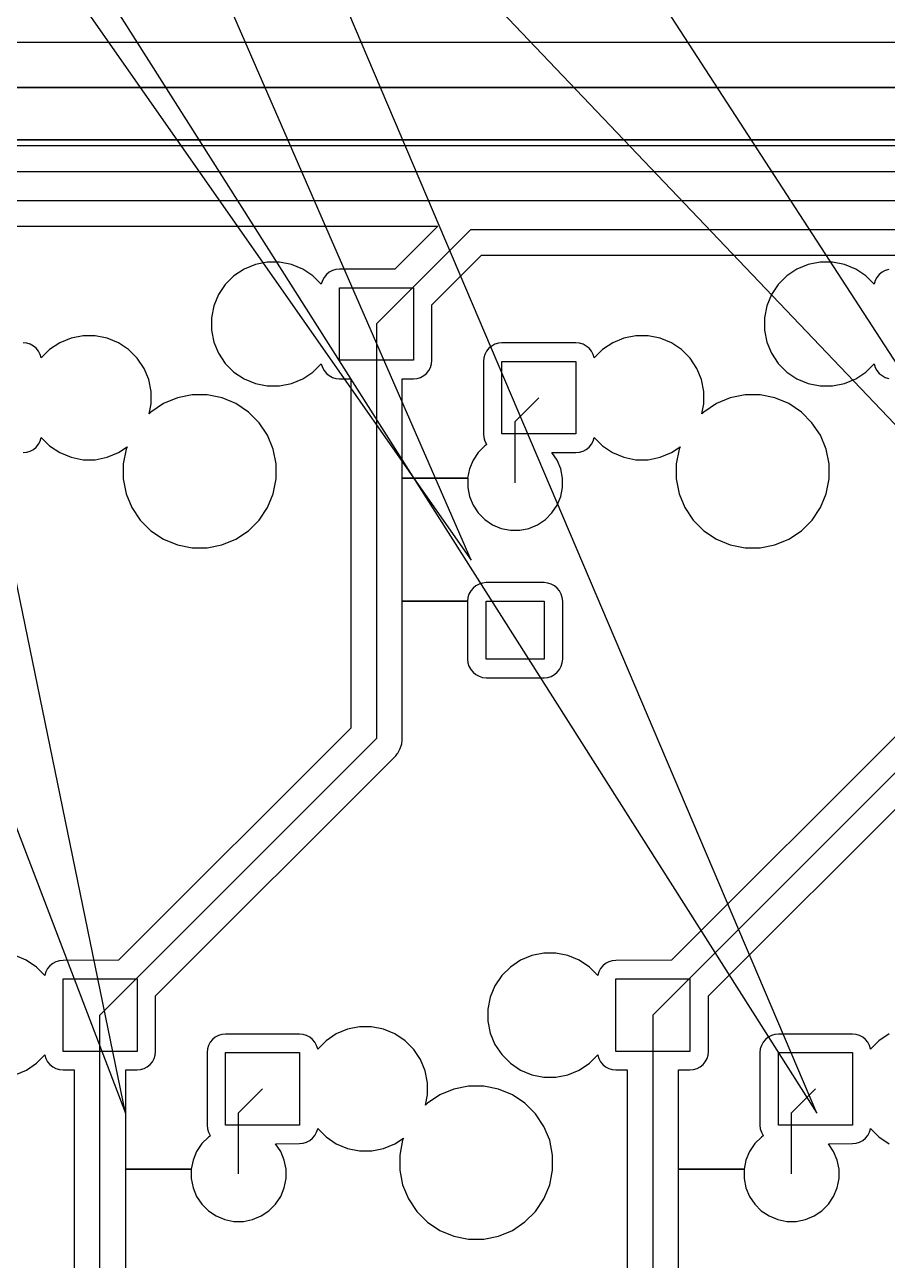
# Model space of a CAD drawing. Extents: x -29462 to 42578, y -23213 to 32194.
# Drawn here: x 10691 to 13993, y -13109 to -8379 of the extents above; entities that cross this region are included whole.
import ezdxf

# ---------------------------------------------------------------- set-up
doc = ezdxf.new("R2010")
doc.units = 0

msp = doc.modelspace()

# ---------------------------------------------------------------- linework, layer by layer
at = {"layer": 'Layer 1'}
for p, q in [((12400.37, -10428.88), (8065.38, -488.988)), ((14517.04, -10428.88), (8065.38, -488.988)), ((11077.43, -12545.546), (8594.55, -488.988)), ((13723.26, -12545.546), (8594.55, -488.988)), ((6520.94, -2033.48), (12400.37, -10428.88)), ((6520.94, -2033.48), (14517.04, -10428.88)), ((7050.11, -2033.48), (11077.43, -12545.546)), ((7050.11, -2033.48), (13723.26, -12545.546)), ((4253.88, -8446.25), (38628, -8446.25)), ((17317.3906, -8619.97993), (4802.4, -8619.98)), ((4802.4, -8619.98), (17317.4, -8619.98)), ((17211.74058, -8820.3615), (4907.47, -8820.36)), ((4907.4732, -8820.3618), (17211.8, -8820.36)), ((16584.91978, -8843.19), (7334.27, -8843.19)), ((7329.31, -8941.49), (16589.6, -8941.49)), ((10393.1, -9052.4), (16543.6, -9052.4)), ((10434.097, -9150.953), (12272.6, -9150.96)), ((12037.6, -9524.84), (12398.844, -9163.596)), ((12272.6, -9150.96), (12108.488, -9315.072)), ((12398.9, -9163.6), (16497.6, -9163.6)), ((12250.3, -9451.35), (12439.586, -9262.064)), ((12439.586, -9262.064), (14278.1, -9262.07)), ((11531.0154, -9314.64867), (11492.1534, -9340.58487)), ((11574.1671, -9296.75577), (11531.0154, -9314.64867)), ((11620, -9287.64), (11574.1671, -9296.75577)), ((11666.681606, -9287.638025), (11620, -9287.64)), ((11712.514506, -9296.753795), (11666.681606, -9287.638025)), ((11755.694506, -9314.646695), (11712.514506, -9296.753795)), ((11794.528206, -9340.582895), (11755.694506, -9314.646695)), ((11882.2711, -9316.42467), (11868.9502, -9320.46044)), ((11896.1, -9315.07), (11882.2711, -9316.42467)), ((12108.488, -9315.072), (11896.1, -9315.07)), ((13647.6154, -9314.64867), (13608.7534, -9340.58487)), ((13690.7671, -9296.75577), (13647.6154, -9314.64867)), ((13736.6, -9287.64), (13690.7671, -9296.75577)), ((13783.381606, -9287.638025), (13736.6, -9287.64)), ((13829.214506, -9296.753795), (13783.381606, -9287.638025)), ((13872.394506, -9314.646695), (13829.214506, -9296.753795)), ((13911.228206, -9340.582895), (13872.394506, -9314.646695)), ((13998.9711, -9316.42467), (13985.6502, -9320.46044)), ((11492.1534, -9340.58487), (11459.1052, -9373.63307)), ((11826.504006, -9372.586895), (11794.528206, -9340.582895)), ((11830.59622, -9358.84264), (11826.56045, -9372.13534)), ((11837.14377, -9346.59424), (11830.59622, -9358.84264)), ((11845.9491, -9335.84154), (11837.14377, -9346.59424)), ((11856.7018, -9327.00799), (11845.9491, -9335.84154)), ((11868.9502, -9320.46044), (11856.7018, -9327.00799)), ((13608.7534, -9340.58487), (13575.7052, -9373.63307)), ((13943.204006, -9372.586895), (13911.228206, -9340.582895)), ((13947.29622, -9358.84264), (13943.26045, -9372.13534)), ((13953.84377, -9346.59424), (13947.29622, -9358.84264)), ((13962.6491, -9335.84154), (13953.84377, -9346.59424)), ((13973.4018, -9327.00799), (13962.6491, -9335.84154)), ((13985.6502, -9320.46044), (13973.4018, -9327.00799)), ((11433.1408, -9412.49507), (11415.2761, -9455.67507)), ((11459.1052, -9373.63307), (11433.1408, -9412.49507)), ((11826.56045, -9372.13534), (11826.504006, -9372.586895)), ((11896.1, -9663.75), (11896.1, -9385.96)), ((11896.1, -9385.96), (12179.4, -9385.96)), ((12179.4, -9385.96), (12179.4, -9663.75)), ((13549.7408, -9412.49507), (13531.8761, -9455.67507)), ((13575.7052, -9373.63307), (13549.7408, -9412.49507)), ((13943.26045, -9372.13534), (13943.204006, -9372.586895)), ((11415.2761, -9455.67507), (11406.16033, -9501.50797)), ((12250.29424, -9663.75576), (12250.3, -9451.35)), ((13531.8761, -9455.67507), (13522.76033, -9501.50797)), ((11406.16033, -9501.50797), (11406.1, -9548.21)), ((13522.76033, -9501.50797), (13522.8, -9548.21)), ((11406.1, -9548.21), (11415.21577, -9594.0429)), ((12037.6, -9524.84), (12037.6, -11112.3)), ((13522.8, -9548.21), (13531.91577, -9594.0429)), ((10698.810506, -9598.646645), (10684.981606, -9597.291975)), ((10712.131406, -9602.682415), (10698.810506, -9598.646645)), ((10825.4154, -9596.86867), (10786.5534, -9622.80487)), ((10868.5671, -9578.97577), (10825.4154, -9596.86867)), ((10914.4, -9569.86), (10868.5671, -9578.97577)), ((10961.13213, -9569.86203), (10914.4, -9569.86)), ((11006.96503, -9578.9778), (10961.13213, -9569.86203)), ((11050.14503, -9596.8707), (11006.96503, -9578.9778)), ((11088.97873, -9622.8069), (11050.14503, -9596.8707)), ((11415.21577, -9594.0429), (11433.08047, -9637.2229)), ((12504.4711, -9598.64467), (12491.1784, -9602.68044)), ((12518.3, -9597.29), (12504.4711, -9598.64467)), ((12801.681606, -9597.291975), (12518.3, -9597.29)), ((12815.510506, -9598.646645), (12801.681606, -9597.291975)), ((12828.831406, -9602.682415), (12815.510506, -9598.646645)), ((12942.1154, -9596.86867), (12903.2534, -9622.80487)), ((12985.2671, -9578.97577), (12942.1154, -9596.86867)), ((13031.1, -9569.86), (12985.2671, -9578.97577)), ((13077.83213, -9569.86203), (13031.1, -9569.86)), ((13123.66503, -9578.9778), (13077.83213, -9569.86203)), ((13166.84503, -9596.8707), (13123.66503, -9578.9778)), ((13205.67873, -9622.8069), (13166.84503, -9596.8707)), ((13531.91577, -9594.0429), (13549.78047, -9637.2229)), ((10724.379806, -9609.229965), (10712.131406, -9602.682415)), ((10735.132506, -9618.063515), (10724.379806, -9609.229965)), ((10743.937836, -9628.816215), (10735.132506, -9618.063515)), ((10750.485386, -9641.064615), (10743.937836, -9628.816215)), ((10754.521156, -9654.357315), (10750.485386, -9641.064615)), ((10786.5534, -9622.80487), (10754.5776, -9654.80887)), ((11122.02693, -9655.8551), (11088.97873, -9622.8069)), ((11433.08047, -9637.2229), (11459.04487, -9676.0849)), ((12452.7962, -9641.06264), (12448.76043, -9654.35534)), ((12459.34375, -9628.81424), (12452.7962, -9641.06264)), ((12468.1773, -9618.06154), (12459.34375, -9628.81424)), ((12478.9017, -9609.22799), (12468.1773, -9618.06154)), ((12491.1784, -9602.68044), (12478.9017, -9609.22799)), ((12841.079806, -9609.229965), (12828.831406, -9602.682415)), ((12851.832506, -9618.063515), (12841.079806, -9609.229965)), ((12860.637836, -9628.816215), (12851.832506, -9618.063515)), ((12867.185386, -9641.064615), (12860.637836, -9628.816215)), ((12871.221156, -9654.357315), (12867.185386, -9641.064615)), ((12903.2534, -9622.80487), (12871.2776, -9654.80887)), ((13238.72693, -9655.8551), (13205.67873, -9622.8069)), ((13549.78047, -9637.2229), (13575.74487, -9676.0849)), ((10754.5776, -9654.80887), (10754.521156, -9654.357315)), ((11147.99133, -9694.7171), (11122.02693, -9655.8551)), ((11165.88423, -9737.8971), (11147.99133, -9694.7171)), ((11459.04487, -9676.0849), (11492.09307, -9709.1049)), ((11794.5466, -9709.10693), (11826.5224, -9677.13113)), ((11826.5224, -9677.13113), (11826.578844, -9677.582685)), ((11826.578844, -9677.582685), (11830.614614, -9690.875385)), ((11830.614614, -9690.875385), (11837.162164, -9703.123785)), ((12179.4, -9663.75), (11896.1, -9663.75)), ((12238.35625, -9703.12576), (12244.9038, -9690.87736)), ((12244.9038, -9690.87736), (12248.93957, -9677.58466)), ((12248.93957, -9677.58466), (12250.29424, -9663.75576)), ((12447.40576, -9668.18424), (12447.4, -9945.98)), ((12448.76043, -9654.35534), (12447.40576, -9668.18424)), ((12518.3, -9945.98), (12518.3, -9668.18)), ((12518.3, -9668.18), (12801.6, -9668.18)), ((12801.6, -9668.18), (12801.6, -9945.98)), ((12871.2776, -9654.80887), (12871.221156, -9654.357315)), ((13264.69133, -9694.7171), (13238.72693, -9655.8551)), ((13282.58423, -9737.8971), (13264.69133, -9694.7171)), ((13575.74487, -9676.0849), (13608.79307, -9709.1049)), ((13911.2466, -9709.10693), (13943.2224, -9677.13113)), ((13943.2224, -9677.13113), (13943.278844, -9677.582685)), ((13943.278844, -9677.582685), (13947.314614, -9690.875385)), ((13947.314614, -9690.875385), (13953.862164, -9703.123785)), ((11175, -9783.73), (11165.88423, -9737.8971)), ((11492.09307, -9709.1049), (11530.95507, -9735.0693)), ((11530.95507, -9735.0693), (11574.10677, -9752.9622)), ((11712.5329, -9752.96423), (11755.7129, -9735.07133)), ((11755.7129, -9735.07133), (11794.5466, -9709.10693)), ((11837.162164, -9703.123785), (11845.967494, -9713.876485)), ((11845.967494, -9713.876485), (11856.720194, -9722.681815)), ((11856.720194, -9722.681815), (11868.968594, -9729.257585)), ((11868.968594, -9729.257585), (11882.289494, -9733.293355)), ((11882.289494, -9733.293355), (11896.118394, -9734.648025)), ((11896.118394, -9734.648025), (11939.4, -9734.65)), ((11939.4, -9734.65), (11939.4, -11071.6)), ((12136.1, -10114.7), (12136.1, -9734.65)), ((12136.1, -9734.65), (12179.4, -9734.65)), ((12179.4, -9734.65), (12193.2289, -9733.29533)), ((12193.2289, -9733.29533), (12206.5216, -9729.25956)), ((12206.5216, -9729.25956), (12218.7983, -9722.68379)), ((12218.7983, -9722.68379), (12229.5227, -9713.87846)), ((12229.5227, -9713.87846), (12238.35625, -9703.12576)), ((13291.7, -9783.73), (13282.58423, -9737.8971)), ((13608.79307, -9709.1049), (13647.65507, -9735.0693)), ((13647.65507, -9735.0693), (13690.80677, -9752.9622)), ((13829.2329, -9752.96423), (13872.4129, -9735.07133)), ((13872.4129, -9735.07133), (13911.2466, -9709.10693)), ((13953.862164, -9703.123785), (13962.667494, -9713.876485)), ((13962.667494, -9713.876485), (13973.420194, -9722.681815)), ((13973.420194, -9722.681815), (13985.668594, -9729.257585)), ((13985.668594, -9729.257585), (13998.989494, -9733.293355)), ((11175.04592, -9830.43314), (11175, -9783.73)), ((11574.10677, -9752.9622), (11619.93967, -9762.07797)), ((11619.93967, -9762.07797), (11666.7, -9762.08)), ((11666.7, -9762.08), (11712.5329, -9752.96423)), ((13291.64592, -9830.43314), (13291.7, -9783.73)), ((13690.80677, -9752.9622), (13736.63967, -9762.07797)), ((13736.63967, -9762.07797), (13783.4, -9762.08)), ((13783.4, -9762.08), (13829.2329, -9752.96423)), ((11167.36948, -9869.04114), (11175.04592, -9830.43314)), ((11222.4592, -9829.8405), (11174.5097, -9861.8727)), ((11275.7427, -9807.7707), (11222.4592, -9829.8405)), ((11332.3, -9796.51), (11275.7427, -9807.7707)), ((11389.9659, -9796.5377), (11332.3, -9796.51)), ((11446.5232, -9807.7984), (11389.9659, -9796.5377)), ((11499.8067, -9829.8682), (11446.5232, -9807.7984)), ((11547.7562, -9861.9004), (11499.8067, -9829.8682)), ((12568.5, -9898.22), (12659.9399, -9807.0623)), ((13283.96948, -9869.04114), (13291.64592, -9830.43314)), ((13339.0592, -9829.8405), (13291.1097, -9861.8727)), ((13392.3427, -9807.7707), (13339.0592, -9829.8405)), ((13448.9, -9796.51), (13392.3427, -9807.7707)), ((13506.5659, -9796.5377), (13448.9, -9796.51)), ((13563.1232, -9807.7984), (13506.5659, -9796.5377)), ((13616.4067, -9829.8682), (13563.1232, -9807.7984)), ((13664.3562, -9861.9004), (13616.4067, -9829.8682)), ((11174.5097, -9861.8727), (11167.36948, -9869.04114)), ((11588.5373, -9902.6815), (11547.7562, -9861.9004)), ((13291.1097, -9861.8727), (13283.96948, -9869.04114)), ((13705.1373, -9902.6815), (13664.3562, -9861.9004)), ((11620.5695, -9950.6592), (11588.5373, -9902.6815)), ((12568.5, -10132.5), (12568.5, -9898.22)), ((13737.1695, -9950.6592), (13705.1373, -9902.6815)), ((10743.95623, -9985.37576), (10750.50378, -9973.12736)), ((10750.50378, -9973.12736), (10754.53955, -9959.83466)), ((10754.53955, -9959.83466), (10754.595994, -9959.383105)), ((10754.595994, -9959.383105), (10786.571794, -9991.358905)), ((11642.6393, -10003.9145), (11620.5695, -9950.6592)), ((12447.4, -9945.98), (12448.75467, -9959.8089)), ((12448.75467, -9959.8089), (12452.79044, -9973.1016)), ((12452.79044, -9973.1016), (12459.33799, -9985.35)), ((12801.6, -9945.98), (12518.3, -9945.98)), ((12860.55623, -9985.37576), (12867.10378, -9973.12736)), ((12867.10378, -9973.12736), (12871.13955, -9959.83466)), ((12871.13955, -9959.83466), (12871.195994, -9959.383105)), ((12871.195994, -9959.383105), (12903.171794, -9991.358905)), ((13759.2393, -10003.9145), (13737.1695, -9950.6592)), ((10685, -10016.9), (10698.8289, -10015.54533)), ((10698.8289, -10015.54533), (10712.1498, -10011.50956)), ((10712.1498, -10011.50956), (10724.3982, -10004.93379)), ((10724.3982, -10004.93379), (10735.1509, -9996.12846)), ((10735.1509, -9996.12846), (10743.95623, -9985.37576)), ((10786.571794, -9991.358905), (10825.433794, -10017.323305)), ((10825.433794, -10017.323305), (10868.585494, -10035.216205)), ((11006.9329, -10035.18423), (11050.1129, -10017.29133)), ((11050.1129, -10017.29133), (11083.1329, -9995.22153)), ((11079.54868, -10003.88575), (11068.28798, -10060.47125)), ((11083.1329, -9995.22153), (11079.54868, -10003.88575)), ((11653.9, -10060.5), (11642.6393, -10003.9145)), ((12427.531565, -10016.84596), (12407.634865, -10046.59216)), ((12452.818665, -9991.53066), (12427.531565, -10016.84596)), ((12460.297545, -9986.53533), (12452.818665, -9991.53066)), ((12459.33799, -9985.35), (12460.297545, -9986.53533)), ((12729.64132, -10046.5434), (12709.77292, -10016.8254)), ((12709.77292, -10016.8254), (12801.6, -10016.9)), ((12801.6, -10016.9), (12815.4289, -10015.54533)), ((12815.4289, -10015.54533), (12828.7498, -10011.50956)), ((12828.7498, -10011.50956), (12840.9982, -10004.93379)), ((12840.9982, -10004.93379), (12851.7509, -9996.12846)), ((12851.7509, -9996.12846), (12860.55623, -9985.37576)), ((12903.171794, -9991.358905), (12942.033794, -10017.323305)), ((12942.033794, -10017.323305), (12985.185494, -10035.216205)), ((13123.6329, -10035.18423), (13166.8129, -10017.29133)), ((13166.8129, -10017.29133), (13199.8329, -9995.22153)), ((13196.24868, -10003.88575), (13184.98798, -10060.47125)), ((13199.8329, -9995.22153), (13196.24868, -10003.88575)), ((13770.5, -10060.5), (13759.2393, -10003.9145)), ((10868.585494, -10035.216205), (10914.418394, -10044.331975)), ((10914.418394, -10044.331975), (10961.1, -10044.3)), ((10961.1, -10044.3), (11006.9329, -10035.18423)), ((11068.28798, -10060.47125), (11068.3, -10118.1)), ((11653.8341, -10118.166), (11653.9, -10060.5)), ((12407.634865, -10046.59216), (12393.947065, -10079.64036)), ((12743.32912, -10079.5916), (12729.64132, -10046.5434)), ((12985.185494, -10035.216205), (13031.018394, -10044.331975)), ((13031.018394, -10044.331975), (13077.8, -10044.3)), ((13077.8, -10044.3), (13123.6329, -10035.18423)), ((13184.98798, -10060.47125), (13185, -10118.1)), ((13770.5341, -10118.166), (13770.5, -10060.5)), ((11068.3, -10118.1), (11079.5607, -10174.6573)), ((11642.5734, -10174.7233), (11653.8341, -10118.166)), ((12136.1, -10586), (12136.1, -10114.7)), ((12136.1, -10114.7), (12387, -10114.7)), ((12386.947955, -10114.74876), (12136.1, -10114.7)), ((12393.947065, -10079.64036), (12386.947955, -10114.74876)), ((12387, -10114.7), (12387, -10150.5)), ((12750.3, -10114.7), (12743.32912, -10079.5916)), ((12750.27348, -10150.52662), (12750.3, -10114.7)), ((13185, -10118.1), (13196.2607, -10174.6573)), ((13759.2734, -10174.7233), (13770.5341, -10118.166)), ((12387, -10150.5), (12393.99911, -10185.6084)), ((12743.3026, -10185.63502), (12750.27348, -10150.52662)), ((11079.5607, -10174.6573), (11101.6305, -10227.9408)), ((11620.5036, -10228.0068), (11642.5734, -10174.7233)), ((12393.99911, -10185.6084), (12407.68691, -10218.6566)), ((12729.6148, -10218.68322), (12743.3026, -10185.63502)), ((13196.2607, -10174.6573), (13218.3305, -10227.9408)), ((13737.2036, -10228.0068), (13759.2734, -10174.7233)), ((11101.6305, -10227.9408), (11133.6627, -10275.9185)), ((11588.4714, -10275.9845), (11620.5036, -10228.0068)), ((12407.68691, -10218.6566), (12427.58361, -10248.4028)), ((12427.58361, -10248.4028), (12452.87071, -10273.7181)), ((12684.431, -10273.74472), (12709.7181, -10248.42942)), ((12709.7181, -10248.42942), (12729.6148, -10218.68322)), ((13218.3305, -10227.9408), (13250.3627, -10275.9185)), ((13705.1714, -10275.9845), (13737.2036, -10228.0068)), ((11133.6627, -10275.9185), (11174.4438, -10316.6714)), ((11547.6903, -10316.7374), (11588.4714, -10275.9845)), ((12452.87071, -10273.7181), (12482.61691, -10293.5865)), ((12482.61691, -10293.5865), (12515.69331, -10307.3025)), ((12515.69331, -10307.3025), (12550.77351, -10314.27338)), ((12586.5, -10314.3), (12621.6084, -10307.32912)), ((12621.6084, -10307.32912), (12654.6848, -10293.61312)), ((12654.6848, -10293.61312), (12684.431, -10273.74472)), ((13250.3627, -10275.9185), (13291.1438, -10316.6714)), ((13664.3903, -10316.7374), (13705.1714, -10275.9845)), ((11174.4438, -10316.6714), (11222.3933, -10348.7318)), ((11222.3933, -10348.7318), (11275.6768, -10370.8016)), ((11446.4573, -10370.8676), (11499.7408, -10348.7978)), ((11499.7408, -10348.7978), (11547.6903, -10316.7374)), ((12550.77351, -10314.27338), (12586.5, -10314.3)), ((13291.1438, -10316.6714), (13339.0933, -10348.7318)), ((13339.0933, -10348.7318), (13392.3768, -10370.8016)), ((13563.1573, -10370.8676), (13616.4408, -10348.7978)), ((13616.4408, -10348.7978), (13664.3903, -10316.7374)), ((11275.6768, -10370.8016), (11332.2341, -10382.034)), ((11332.2341, -10382.034), (11389.9, -10382.1)), ((11389.9, -10382.1), (11446.4573, -10370.8676)), ((13392.3768, -10370.8016), (13448.9341, -10382.034)), ((13448.9341, -10382.034), (13506.6, -10382.1)), ((13506.6, -10382.1), (13563.1573, -10370.8676)), ((12398.57197, -10546.59594), (12392.02442, -10558.87264)), ((12407.3773, -10535.87154), (12398.57197, -10546.59594)), ((12418.13, -10527.03799), (12407.3773, -10535.87154)), ((12430.3784, -10520.49044), (12418.13, -10527.03799)), ((12443.6711, -10516.45467), (12430.3784, -10520.49044)), ((12457.5, -10515.1), (12443.6711, -10516.45467)), ((12679.77756, -10515.10576), (12457.5, -10515.1)), ((12693.63466, -10516.46043), (12679.77756, -10515.10576)), ((12706.92736, -10520.4962), (12693.63466, -10516.46043)), ((12719.17576, -10527.04375), (12706.92736, -10520.4962)), ((12729.92846, -10535.8773), (12719.17576, -10527.04375)), ((12738.73379, -10546.6017), (12729.92846, -10535.8773)), ((12745.28134, -10558.8784), (12738.73379, -10546.6017)), ((12386.60576, -10585.99424), (12136.1, -10586)), ((12136.1, -11107.51978), (12136.1, -10586)), ((12136.1, -10586), (12386.6, -10586)), ((12386.6, -10586), (12386.6, -10808.2)), ((12387.98865, -10572.16534), (12386.60576, -10585.99424)), ((12392.02442, -10558.87264), (12387.98865, -10572.16534)), ((12457.5, -10808.2), (12457.5, -10586)), ((12457.5, -10586), (12679.8, -10586)), ((12679.8, -10586), (12679.8, -10808.2)), ((12749.31711, -10572.1711), (12745.28134, -10558.8784)), ((12750.7, -10586), (12749.31711, -10572.1711)), ((12750.72244, -10808.20576), (12750.7, -10586)), ((12386.6, -10808.2), (12387.98289, -10822.0289)), ((12387.98289, -10822.0289), (12392.01866, -10835.3216)), ((12679.8, -10808.2), (12457.5, -10808.2)), ((12745.30378, -10835.32736), (12749.33955, -10822.03466)), ((12749.33955, -10822.03466), (12750.72244, -10808.20576)), ((12392.01866, -10835.3216), (12398.56621, -10847.5983)), ((12398.56621, -10847.5983), (12407.37154, -10858.3227)), ((12407.37154, -10858.3227), (12418.12424, -10867.15625)), ((12418.12424, -10867.15625), (12430.37264, -10873.7038)), ((12430.37264, -10873.7038), (12443.66534, -10877.73957)), ((12443.66534, -10877.73957), (12457.49424, -10879.09424)), ((12679.8, -10879.1), (12693.6571, -10877.74533)), ((12693.6571, -10877.74533), (12706.9498, -10873.70956)), ((12706.9498, -10873.70956), (12719.1982, -10867.16201)), ((12719.1982, -10867.16201), (12729.9509, -10858.32846)), ((12729.9509, -10858.32846), (12738.75623, -10847.60406)), ((12738.75623, -10847.60406), (12745.30378, -10835.32736)), ((12457.49424, -10879.09424), (12679.8, -10879.1)), ((12037.6, -11112.3), (10979.27, -12170.63)), ((11939.4, -11071.6), (11050.118, -11960.882)), ((12136.579777, -11112.34578), (12136.1, -11107.51978)), ((12136.1, -11117.2), (12136.579777, -11112.34578)), ((14154.3, -11112.3), (13095.97, -12170.63)), ((14056.1, -11071.6), (13166.818, -11960.882)), ((12119.94642, -11167.27801), (12129.06219, -11150.17531)), ((12129.06219, -11150.17531), (12134.67841, -11131.66151)), ((12134.67841, -11131.66151), (12136.11774, -11117.21171)), ((12136.11774, -11117.21171), (12136.1, -11117.2)), ((11192, -12097.2), (12103.888, -11185.312)), ((12103.888, -11185.312), (12107.64155, -11182.23578)), ((12107.64155, -11182.23578), (12111.42332, -11177.63556)), ((12111.42332, -11177.63556), (12117.23709, -11170.55179)), ((12117.23709, -11170.55179), (12119.94642, -11167.27801)), ((13308.7, -12097.2), (14220.588, -11185.312)), ((10697.394506, -11960.476695), (10654.214506, -11942.583795)), ((10736.228206, -11986.412895), (10697.394506, -11960.476695)), ((10810.6502, -11966.29044), (10798.4018, -11972.83799)), ((10823.9711, -11962.25467), (10810.6502, -11966.29044)), ((10837.8, -11960.9), (10823.9711, -11962.25467)), ((11050.118, -11960.882), (10837.8, -11960.9)), ((12589.3154, -11960.50867), (12550.4534, -11986.44487)), ((12632.4671, -11942.61577), (12589.3154, -11960.50867)), ((12678.3, -11933.5), (12632.4671, -11942.61577)), ((12724.981606, -11933.468025), (12678.3, -11933.5)), ((12770.814506, -11942.583795), (12724.981606, -11933.468025)), ((12813.994506, -11960.476695), (12770.814506, -11942.583795)), ((12852.828206, -11986.412895), (12813.994506, -11960.476695)), ((12927.2502, -11966.29044), (12915.0018, -11972.83799)), ((12940.5711, -11962.25467), (12927.2502, -11966.29044)), ((12954.4, -11960.9), (12940.5711, -11962.25467)), ((13166.818, -11960.882), (12954.4, -11960.9)), ((10768.204006, -12018.416895), (10736.228206, -11986.412895)), ((10772.29622, -12004.67264), (10768.26045, -12017.96534)), ((10778.84377, -11992.42424), (10772.29622, -12004.67264)), ((10787.6491, -11981.67154), (10778.84377, -11992.42424)), ((10798.4018, -11972.83799), (10787.6491, -11981.67154)), ((12550.4534, -11986.44487), (12517.4052, -12019.49307)), ((12884.804006, -12018.416895), (12852.828206, -11986.412895)), ((12888.89622, -12004.67264), (12884.86045, -12017.96534)), ((12895.44377, -11992.42424), (12888.89622, -12004.67264)), ((12904.2491, -11981.67154), (12895.44377, -11992.42424)), ((12915.0018, -11972.83799), (12904.2491, -11981.67154)), ((10768.26045, -12017.96534), (10768.204006, -12018.416895)), ((10837.8, -12309.6), (10837.8, -12031.8)), ((10837.8, -12031.8), (11121.1, -12031.8)), ((11121.1, -12031.8), (11121.1, -12309.6)), ((12491.4408, -12058.35507), (12473.5761, -12101.53507)), ((12517.4052, -12019.49307), (12491.4408, -12058.35507)), ((12884.86045, -12017.96534), (12884.804006, -12018.416895)), ((12954.4, -12309.6), (12954.4, -12031.8)), ((12954.4, -12031.8), (13237.8, -12031.8)), ((13237.8, -12031.8), (13237.8, -12309.6)), ((11191.99424, -12309.60576), (11192, -12097.2)), ((12473.5761, -12101.53507), (12464.46033, -12147.36797)), ((13308.69424, -12309.60576), (13308.7, -12097.2)), ((12464.46033, -12147.36797), (12464.4, -12194)), ((10979.3, -13202.5), (10979.3, -12170.7)), ((12464.4, -12194), (12473.51577, -12239.8329)), ((13095.9, -12170.7), (13095.9, -13229)), ((11432.8784, -12248.49044), (11420.6017, -12255.03799)), ((11446.1711, -12244.45467), (11432.8784, -12248.49044)), ((11460, -12243.1), (11446.1711, -12244.45467)), ((11743.281606, -12243.131975), (11460, -12243.1)), ((11757.110506, -12244.486645), (11743.281606, -12243.131975)), ((11770.431406, -12248.522415), (11757.110506, -12244.486645)), ((11782.679806, -12255.069965), (11770.431406, -12248.522415)), ((11883.7154, -12242.70867), (11844.8534, -12268.64487)), ((11926.8671, -12224.81577), (11883.7154, -12242.70867)), ((11972.7, -12215.7), (11926.8671, -12224.81577)), ((12019.43213, -12215.73203), (11972.7, -12215.7)), ((12065.26503, -12224.8478), (12019.43213, -12215.73203)), ((12108.44503, -12242.7407), (12065.26503, -12224.8478)), ((12147.27873, -12268.6769), (12108.44503, -12242.7407)), ((12473.51577, -12239.8329), (12491.38047, -12283.0129)), ((13549.5784, -12248.49044), (13537.3017, -12255.03799)), ((13562.8711, -12244.45467), (13549.5784, -12248.49044)), ((13576.7, -12243.1), (13562.8711, -12244.45467)), ((13859.981606, -12243.131975), (13576.7, -12243.1)), ((13873.810506, -12244.486645), (13859.981606, -12243.131975)), ((13887.131406, -12248.522415), (13873.810506, -12244.486645)), ((13899.379806, -12255.069965), (13887.131406, -12248.522415)), ((14000.4154, -12242.70867), (13961.5534, -12268.64487)), ((11394.4962, -12286.87264), (11390.46043, -12300.16534)), ((11401.04375, -12274.62424), (11394.4962, -12286.87264)), ((11409.8773, -12263.87154), (11401.04375, -12274.62424)), ((11420.6017, -12255.03799), (11409.8773, -12263.87154)), ((11793.432506, -12263.903515), (11782.679806, -12255.069965)), ((11802.237836, -12274.656215), (11793.432506, -12263.903515)), ((11808.785386, -12286.904615), (11802.237836, -12274.656215)), ((11812.821156, -12300.197315), (11808.785386, -12286.904615)), ((11844.8534, -12268.64487), (11812.8776, -12300.64887)), ((12180.32693, -12301.7251), (12147.27873, -12268.6769)), ((12491.38047, -12283.0129), (12517.34487, -12321.8749)), ((13511.1962, -12286.87264), (13507.16043, -12300.16534)), ((13517.74375, -12274.62424), (13511.1962, -12286.87264)), ((13526.5773, -12263.87154), (13517.74375, -12274.62424)), ((13537.3017, -12255.03799), (13526.5773, -12263.87154)), ((13910.132506, -12263.903515), (13899.379806, -12255.069965)), ((13918.937836, -12274.656215), (13910.132506, -12263.903515)), ((13925.485386, -12286.904615), (13918.937836, -12274.656215)), ((13929.521156, -12300.197315), (13925.485386, -12286.904615)), ((13961.5534, -12268.64487), (13929.5776, -12300.64887)), ((10736.2466, -12354.92693), (10768.2224, -12322.95113)), ((10768.2224, -12322.95113), (10768.278844, -12323.402685)), ((10768.278844, -12323.402685), (10772.314614, -12336.695385)), ((10772.314614, -12336.695385), (10778.862164, -12348.943785)), ((11121.1, -12309.6), (10837.8, -12309.6)), ((11180.05625, -12348.97576), (11186.6038, -12336.72736)), ((11186.6038, -12336.72736), (11190.63957, -12323.43466)), ((11190.63957, -12323.43466), (11191.99424, -12309.60576)), ((11389.10576, -12313.99424), (11389.1, -12591.8)), ((11390.46043, -12300.16534), (11389.10576, -12313.99424)), ((11460, -12591.8), (11460, -12314)), ((11460, -12314), (11743.3, -12314)), ((11743.3, -12314), (11743.3, -12591.8)), ((11812.8776, -12300.64887), (11812.821156, -12300.197315)), ((12206.29133, -12340.5871), (12180.32693, -12301.7251)), ((12224.18423, -12383.7671), (12206.29133, -12340.5871)), ((12517.34487, -12321.8749), (12550.39307, -12354.8949)), ((12852.8466, -12354.92693), (12884.8224, -12322.95113)), ((12884.8224, -12322.95113), (12884.878844, -12323.402685)), ((12884.878844, -12323.402685), (12888.914614, -12336.695385)), ((12888.914614, -12336.695385), (12895.462164, -12348.943785)), ((13237.8, -12309.6), (12954.4, -12309.6)), ((13296.75625, -12348.97576), (13303.3038, -12336.72736)), ((13303.3038, -12336.72736), (13307.33957, -12323.43466)), ((13307.33957, -12323.43466), (13308.69424, -12309.60576)), ((13505.80576, -12313.99424), (13505.8, -12591.8)), ((13507.16043, -12300.16534), (13505.80576, -12313.99424)), ((13576.7, -12591.8), (13576.7, -12314)), ((13576.7, -12314), (13860, -12314)), ((13860, -12314), (13860, -12591.8)), ((13929.5776, -12300.64887), (13929.521156, -12300.197315)), ((10654.2329, -12398.78423), (10697.4129, -12380.89133)), ((10697.4129, -12380.89133), (10736.2466, -12354.92693)), ((10778.862164, -12348.943785), (10787.667494, -12359.696485)), ((10787.667494, -12359.696485), (10798.420194, -12368.501815)), ((10798.420194, -12368.501815), (10810.668594, -12375.077585)), ((10810.668594, -12375.077585), (10823.989494, -12379.113355)), ((10823.989494, -12379.113355), (10837.818394, -12380.468025)), ((10837.818394, -12380.468025), (10881.1, -12380.5)), ((10881.1, -12380.5), (10881.1, -13197.8)), ((11077.8, -12760.6), (11077.8, -12380.5)), ((11077.8, -12380.5), (11121.1, -12380.5)), ((11121.1, -12380.5), (11134.9289, -12379.14533)), ((11134.9289, -12379.14533), (11148.2216, -12375.10956)), ((11148.2216, -12375.10956), (11160.4983, -12368.53379)), ((11160.4983, -12368.53379), (11171.2227, -12359.72846)), ((11171.2227, -12359.72846), (11180.05625, -12348.97576)), ((12233.3, -12429.6), (12224.18423, -12383.7671)), ((12550.39307, -12354.8949), (12589.25507, -12380.8593)), ((12589.25507, -12380.8593), (12632.40677, -12398.7522)), ((12770.8329, -12398.78423), (12814.0129, -12380.89133)), ((12814.0129, -12380.89133), (12852.8466, -12354.92693)), ((12895.462164, -12348.943785), (12904.267494, -12359.696485)), ((12904.267494, -12359.696485), (12915.020194, -12368.501815)), ((12915.020194, -12368.501815), (12927.268594, -12375.077585)), ((12927.268594, -12375.077585), (12940.589494, -12379.113355)), ((12940.589494, -12379.113355), (12954.418394, -12380.468025)), ((12954.418394, -12380.468025), (12997.8, -12380.5)), ((12997.8, -12380.5), (12997.8, -13224.2)), ((13194.4, -12760.6), (13194.4, -12380.5)), ((13194.4, -12380.5), (13237.8, -12380.5)), ((13237.8, -12380.5), (13251.6289, -12379.14533)), ((13251.6289, -12379.14533), (13264.9216, -12375.10956)), ((13264.9216, -12375.10956), (13277.1983, -12368.53379)), ((13277.1983, -12368.53379), (13287.9227, -12359.72846)), ((13287.9227, -12359.72846), (13296.75625, -12348.97576)), ((12233.34592, -12476.22314), (12233.3, -12429.6)), ((12632.40677, -12398.7522), (12678.23967, -12407.86797)), ((12678.23967, -12407.86797), (12725, -12407.9)), ((12725, -12407.9), (12770.8329, -12398.78423)), ((11510.1, -12544.1), (11601.5399, -12452.9423)), ((12225.66948, -12514.83114), (12233.34592, -12476.22314)), ((12280.7592, -12475.6305), (12232.8097, -12507.6627)), ((12334.0427, -12453.5607), (12280.7592, -12475.6305)), ((12390.6, -12442.3), (12334.0427, -12453.5607)), ((12448.2659, -12442.3377), (12390.6, -12442.3)), ((12504.8232, -12453.5984), (12448.2659, -12442.3377)), ((12558.1067, -12475.6682), (12504.8232, -12453.5984)), ((12606.0562, -12507.7004), (12558.1067, -12475.6682)), ((13626.8, -12544.1), (13718.2399, -12452.9423)), ((12232.8097, -12507.6627), (12225.66948, -12514.83114)), ((12646.8373, -12548.4815), (12606.0562, -12507.7004)), ((11510.1, -12778.3), (11510.1, -12544.1)), ((12678.8695, -12596.4592), (12646.8373, -12548.4815)), ((13626.8, -12778.3), (13626.8, -12544.1)), ((11389.1, -12591.8), (11390.45467, -12605.6289)), ((11390.45467, -12605.6289), (11394.49044, -12618.9216)), ((11394.49044, -12618.9216), (11401.03799, -12631.17)), ((11743.3, -12591.8), (11460, -12591.8)), ((11802.25623, -12631.17576), (11808.80378, -12618.92736)), ((11808.80378, -12618.92736), (11812.83955, -12605.63466)), ((11812.83955, -12605.63466), (11812.895994, -12605.183105)), ((11812.895994, -12605.183105), (11844.871794, -12637.158905)), ((12700.9393, -12649.7145), (12678.8695, -12596.4592)), ((13505.8, -12591.8), (13507.15467, -12605.6289)), ((13507.15467, -12605.6289), (13511.19044, -12618.9216)), ((13511.19044, -12618.9216), (13517.73799, -12631.17)), ((13860, -12591.8), (13576.7, -12591.8)), ((13918.95623, -12631.17576), (13925.50378, -12618.92736)), ((13925.50378, -12618.92736), (13929.53955, -12605.63466)), ((13929.53955, -12605.63466), (13929.595994, -12605.183105)), ((13929.595994, -12605.183105), (13961.571794, -12637.158905)), ((11369.231565, -12662.66596), (11349.334865, -12692.41216)), ((11394.518665, -12637.35066), (11369.231565, -12662.66596)), ((11401.997545, -12632.35533), (11394.518665, -12637.35066)), ((11401.03799, -12631.17), (11401.997545, -12632.35533)), ((11651.47292, -12662.7254), (11743.3, -12662.7)), ((11671.34132, -12692.4434), (11651.47292, -12662.7254)), ((11743.3, -12662.7), (11757.1289, -12661.34533)), ((11757.1289, -12661.34533), (11770.4498, -12657.30956)), ((11770.4498, -12657.30956), (11782.6982, -12650.73379)), ((11782.6982, -12650.73379), (11793.4509, -12641.92846)), ((11793.4509, -12641.92846), (11802.25623, -12631.17576)), ((11844.871794, -12637.158905), (11883.733794, -12663.123305)), ((11883.733794, -12663.123305), (11926.885494, -12681.016205)), ((12065.3329, -12680.98423), (12108.5129, -12663.09133)), ((12108.5129, -12663.09133), (12141.5329, -12641.02153)), ((12137.94868, -12649.68575), (12126.68798, -12706.27125)), ((12141.5329, -12641.02153), (12137.94868, -12649.68575)), ((12712.2, -12706.3), (12700.9393, -12649.7145)), ((13485.931565, -12662.66596), (13466.034865, -12692.41216)), ((13511.218665, -12637.35066), (13485.931565, -12662.66596)), ((13518.697545, -12632.35533), (13511.218665, -12637.35066)), ((13517.73799, -12631.17), (13518.697545, -12632.35533)), ((13768.07292, -12662.7254), (13860, -12662.7)), ((13787.94132, -12692.4434), (13768.07292, -12662.7254)), ((13860, -12662.7), (13873.8289, -12661.34533)), ((13873.8289, -12661.34533), (13887.1498, -12657.30956)), ((13887.1498, -12657.30956), (13899.3982, -12650.73379)), ((13899.3982, -12650.73379), (13910.1509, -12641.92846)), ((13910.1509, -12641.92846), (13918.95623, -12631.17576)), ((13961.571794, -12637.158905), (14000.433794, -12663.123305)), ((11349.334865, -12692.41216), (11335.647065, -12725.46036)), ((11685.02912, -12725.4916), (11671.34132, -12692.4434)), ((11926.885494, -12681.016205), (11972.718394, -12690.131975)), ((11972.718394, -12690.131975), (12019.5, -12690.1)), ((12019.5, -12690.1), (12065.3329, -12680.98423)), ((12126.68798, -12706.27125), (12126.7, -12764)), ((12712.2341, -12763.966), (12712.2, -12706.3)), ((13466.034865, -12692.41216), (13452.347065, -12725.46036)), ((13801.62912, -12725.4916), (13787.94132, -12692.4434)), ((11077.772, -13161.943), (11077.8, -12760.6)), ((11328.647955, -12760.56876), (11077.8, -12760.6)), ((11077.8, -12760.6), (11328.6, -12760.6)), ((11328.6, -12760.6), (11328.6, -12796.4)), ((11335.647065, -12725.46036), (11328.647955, -12760.56876)), ((11692, -12760.6), (11685.02912, -12725.4916)), ((11691.97348, -12796.32662), (11692, -12760.6)), ((12126.7, -12764), (12137.9607, -12820.5573)), ((12700.9734, -12820.5233), (12712.2341, -12763.966)), ((13445.347955, -12760.56876), (13194.4, -12760.6)), ((13194.472, -13188.243), (13194.4, -12760.6)), ((13194.4, -12760.6), (13445.3, -12760.6)), ((13445.3, -12760.6), (13445.3, -12796.4)), ((13452.347065, -12725.46036), (13445.347955, -12760.56876)), ((13808.6, -12760.6), (13801.62912, -12725.4916)), ((13808.67348, -12796.32662), (13808.6, -12760.6)), ((11328.6, -12796.4), (11335.59911, -12831.5084)), ((11685.0026, -12831.43502), (11691.97348, -12796.32662)), ((13445.3, -12796.4), (13452.29911, -12831.5084)), ((13801.7026, -12831.43502), (13808.67348, -12796.32662)), ((11335.59911, -12831.5084), (11349.28691, -12864.5566)), ((11349.28691, -12864.5566), (11369.18361, -12894.3028)), ((11651.4181, -12894.22942), (11671.3148, -12864.48322)), ((11671.3148, -12864.48322), (11685.0026, -12831.43502)), ((12137.9607, -12820.5573), (12160.0305, -12873.8408)), ((12678.9036, -12873.8068), (12700.9734, -12820.5233)), ((13452.29911, -12831.5084), (13465.98691, -12864.5566)), ((13465.98691, -12864.5566), (13485.88361, -12894.3028)), ((13768.1181, -12894.22942), (13788.0148, -12864.48322)), ((13788.0148, -12864.48322), (13801.7026, -12831.43502)), ((11369.18361, -12894.3028), (11394.47071, -12919.6181)), ((11626.131, -12919.54472), (11651.4181, -12894.22942)), ((12160.0305, -12873.8408), (12192.0627, -12921.8185)), ((12646.8714, -12921.7845), (12678.9036, -12873.8068)), ((13485.88361, -12894.3028), (13511.17071, -12919.6181)), ((13742.831, -12919.54472), (13768.1181, -12894.22942)), ((11394.47071, -12919.6181), (11424.21691, -12939.4865)), ((11424.21691, -12939.4865), (11457.29331, -12953.2025)), ((11457.29331, -12953.2025), (11492.37351, -12960.17338)), ((11528.2, -12960.1), (11563.3084, -12953.12912)), ((11563.3084, -12953.12912), (11596.3848, -12939.41312)), ((11596.3848, -12939.41312), (11626.131, -12919.54472)), ((12192.0627, -12921.8185), (12232.8438, -12962.5714)), ((12606.0903, -12962.5374), (12646.8714, -12921.7845)), ((13511.17071, -12919.6181), (13540.91691, -12939.4865)), ((13540.91691, -12939.4865), (13573.99331, -12953.2025)), ((13573.99331, -12953.2025), (13609.07351, -12960.17338)), ((13644.9, -12960.1), (13680.0084, -12953.12912)), ((13680.0084, -12953.12912), (13713.0848, -12939.41312)), ((13713.0848, -12939.41312), (13742.831, -12919.54472)), ((11492.37351, -12960.17338), (11528.2, -12960.1)), ((12232.8438, -12962.5714), (12280.7933, -12994.6318)), ((12280.7933, -12994.6318), (12334.0768, -13016.7016)), ((12504.8573, -13016.6676), (12558.1408, -12994.5978)), ((12558.1408, -12994.5978), (12606.0903, -12962.5374)), ((13609.07351, -12960.17338), (13644.9, -12960.1)), ((12334.0768, -13016.7016), (12390.6341, -13027.934)), ((12390.6341, -13027.934), (12448.3, -13027.9)), ((12448.3, -13027.9), (12504.8573, -13016.6676))]:
    msp.add_line(p, q, dxfattribs=at)

doc.saveas('drawing.dxf')
